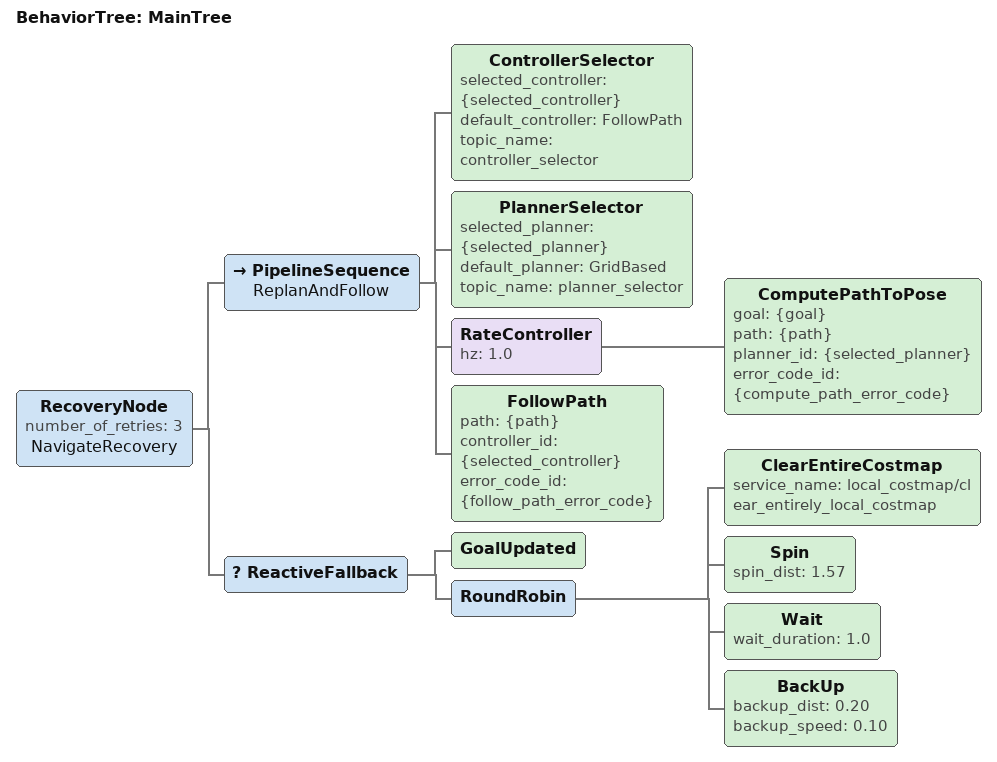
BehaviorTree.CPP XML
<root BTCPP_format="4" main_tree_to_execute="MainTree">
  <BehaviorTree ID="MainTree">
    <RecoveryNode number_of_retries="3" name="NavigateRecovery">
      <PipelineSequence name="ReplanAndFollow">
        <ControllerSelector selected_controller="{selected_controller}" default_controller="FollowPath" topic_name="controller_selector"/>
        <PlannerSelector selected_planner="{selected_planner}" default_planner="GridBased" topic_name="planner_selector"/>
        <RateController hz="1.0">
          <ComputePathToPose goal="{goal}" path="{path}" planner_id="{selected_planner}" error_code_id="{compute_path_error_code}"/>
        </RateController>
        <FollowPath path="{path}" controller_id="{selected_controller}" error_code_id="{follow_path_error_code}"/>
      </PipelineSequence>
      <ReactiveFallback>
        <GoalUpdated/>
        <RoundRobin>
            <ClearEntireCostmap service_name="local_costmap/clear_entirely_local_costmap"/>
            <Spin spin_dist="1.57"/>
            <Wait wait_duration="1.0"/>
          <BackUp backup_dist="0.20" backup_speed="0.10"/>
        </RoundRobin>
      </ReactiveFallback>
    </RecoveryNode>
  </BehaviorTree>
</root>
